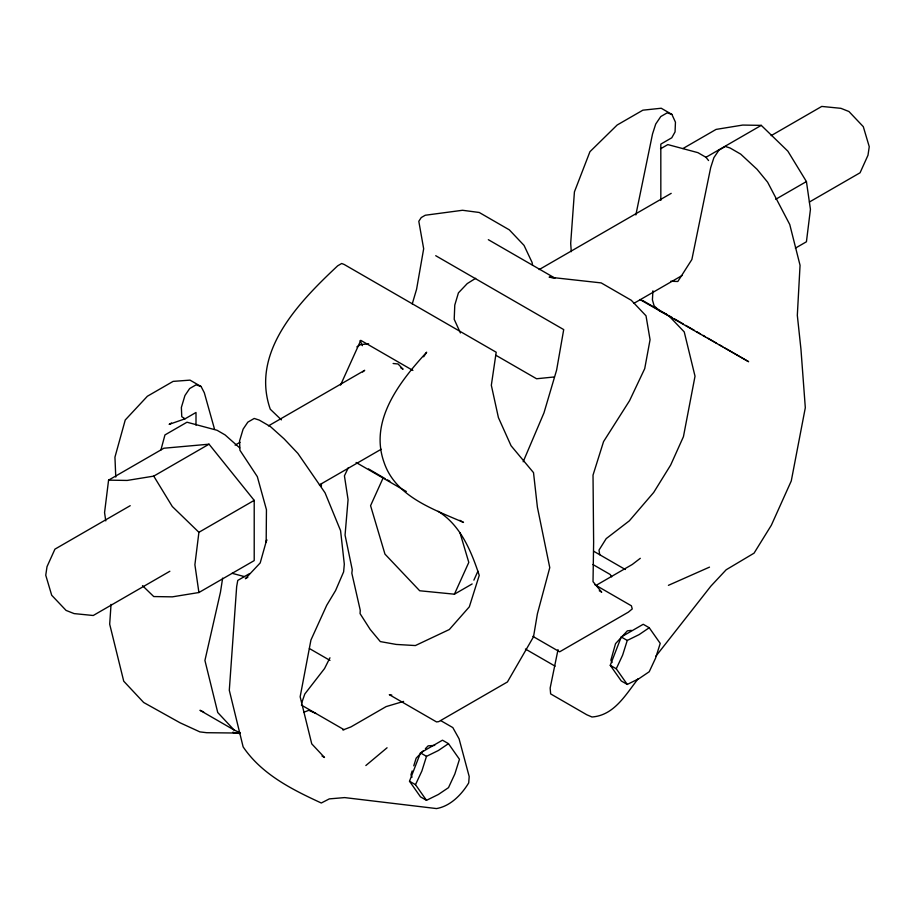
<?xml version="1.0" encoding="UTF-8"?>
<svg xmlns="http://www.w3.org/2000/svg" width="915" height="915" viewBox="0 0 915 915"><rect width="100%" height="100%" fill="white"/><g stroke="black" fill="none" stroke-linecap="round" stroke-linejoin="round"><path stroke-width="1.37" d="M196.004 425.143L196.004 412.471L185.047 418.807L169.149 424.366L171.505 423.005M321.371 486.38L321.417 483.566M652.944 290.821L652.406 299.868L654.111 305.816L659.601 310.894L667.184 314.76M111.047 604.392L109.686 624.179L123.731 681.195L143.655 702.48L180.061 722.793L199.87 731.886L206.687 732.709L237.74 733.041L232.673 732.377M142.488 585.646L153.743 596.557L172.306 596.855L198.91 592.52L254.21 560.598L254.21 500.368L209.043 444.187L163.877 448.224L108.576 480.146L104.562 512.572L105.763 520.909M254.21 500.368L198.91 532.301L194.895 564.727L198.91 592.52M222.654 578.097L220.458 592.188L204.926 660.47L217.736 712.511L234.08 729.987L240.199 732.789M635.856 214.933L652.509 134.013L655.723 124.04L660.779 116.548L667.161 112.865L671.885 114.398L675.453 122.187L675.053 131.909L671.77 137.788L660.813 144.124L660.836 200.396M558.024 649.65L550.155 688.057L550.636 693.89L586.767 714.752L591.971 716.994C614.365 715.381 625.78 694.428 638.19 678.724M160.914 449.974L164.952 434.934L186.98 422.215L217.072 430.279L225.09 434.922L239.696 447.87M412.242 303.917L416.588 289.231L423.668 248.754L418.807 221.304L421.243 217.564L425.258 215.242L462.521 210.278L479.22 212.474L509.312 229.848L524.032 245.38L532.095 262.456L532.553 265.167M412.173 770.933L410.972 774.765L412.013 777.247M413.763 765.821L416.153 758.169L423.542 750.586M448.476 743.655L438.365 750.517L426.493 756.35L421.872 771.025L415.501 784.681L426.493 800.328L438.365 794.483L448.499 787.643L454.847 773.976L459.467 759.301L448.476 743.655L442.471 740.189L420.488 752.885L409.497 781.216L420.488 796.851L426.493 800.328M649.238 627.747L639.127 634.61L627.255 640.443L622.635 655.117L616.264 668.774L627.278 684.431L639.127 678.575L649.238 671.724L655.609 658.068L660.23 643.394L649.238 627.747L643.234 624.282L621.251 636.977L610.259 665.308L621.251 680.943L627.278 684.431M301.607 703.166L304.821 693.982L324.539 668.545L329.96 657.771M523.163 461.789L543.99 412.814L556.617 370.083L563.709 329.594L435.712 255.697M340.54 385.101L360.785 340.357L412.894 370.449M383.225 477.71L370.575 505.686L384.952 554.09L419.688 590.758L454.412 594.19L472.151 583.953M454.412 594.19L468.8 562.393L460.005 532.816M473.879 580.144L477.904 571.235M348.341 467.656L344.429 475.823L348.066 499.659L345.058 535.103L352.252 569.713L351.829 573.225L360.247 610.248L360.064 613.622L370.152 629.394L380.308 641.587L396.218 644.435L415.376 645.555L449.345 629.52L469.326 606.839L479.243 575.386C471.259 551.207 460.68 525.279 438.091 511.291M423.645 356.793L426.665 352.206C399.935 381.395 369.042 420.477 384.026 462.304C395.452 496.582 433.355 509.255 463.516 522.442L459.833 520.315M655.7 656.432L710.829 586.183L726.167 569.771L754.052 553.163L771.345 525.244L791.269 480.947L805.314 407.724L800.945 349.153L797.32 315.332L800.053 265.304L789.759 224.518L767.616 182.188L757.06 169.309L740.727 154.143L730.067 147.99L725.343 146.457L718.961 150.14L713.906 157.632L710.681 167.605L691.877 259.505L677.832 281.488L670.695 281.271M425.384 748.687L428.151 745.851L434.705 745.393M365.851 765.535L387.068 747.772M362.66 371.982L364.696 370.312L268.438 425.887M640.306 558.31L632.276 564.475L597.083 584.799M356.861 346.899L360.476 344.646L368.665 343.811M475.674 278.309L467.245 283.581L458.426 292.869L454.778 305.095L454.206 319.324L460.417 332.957M660.493 148.825L667.836 144.593L697.928 152.656L705.957 157.3L708.565 160.537M682.91 148.562L716.09 129.404L742.694 125.069L761.257 125.366L787.849 151.147L806.424 181.559L810.438 209.352L806.424 241.777L795.364 248.159M108.576 480.146L127.151 480.444L153.743 476.12L209.043 444.187M705.957 157.3L761.257 125.366M130.216 505.686L54.934 549.149L47.008 566.682L45.75 575.226L51.698 595.253L66.063 610.408L74.092 613.599L93.239 615.498L169.858 571.257M235.109 445.125L240.05 442.277M539.152 269.593L671.198 193.351M771.162 135.637L821.762 106.426L840.908 108.325L848.937 111.516L863.303 126.67L869.25 146.697L867.992 155.241L860.066 172.775L809.398 202.021M775.703 199.287L806.424 181.559M319.381 484.927L381.178 449.254M633.912 303.334L682.11 275.507M249.658 573.545L237.763 580.419L236.665 586.561L229.299 690.287L243.127 746.869C261.701 774.319 291.988 789.519 321.302 803.004L329.309 798.887L344.646 797.594L436.535 808.574C450.512 806.126 461.606 794.609 468.709 782.908L469.189 776.526L459.078 738.817L452.811 727.585L440.767 720.631M247.839 577.285L245.392 578.703L260.203 562.919L266.723 539.701L266.173 542.229L266.448 509.701L257.332 476.658L239.947 450.294L239.547 441.041L243.116 429.135L247.839 422.135L254.221 418.452L259.277 420.111L270.337 426.504L284.073 438.834L297.867 453.394L325.065 492.842L340.574 530.643L344.315 564.189L343.617 571.886L335.576 590.552L326.724 605.273L310.94 640.008L300.154 696.773L311.74 743.849L324.505 757.483L322.034 756.053M668.408 585.337L709.502 567.128M303.666 712.305L308.801 710.314L315.995 713.506M342.908 730.01L350.937 726.91L386.13 706.597L403.595 701.405M631.327 630.344L627.324 630.858L615.543 643.645L610.877 660.195L612.021 662.552M554.318 376.957L536.579 378.764L495.987 355.329M393.118 363.495L398.094 363.987L403.08 369.237L400.862 367.967M391.78 695.045L389.321 694.668L436.524 721.924L438.731 721.626L507.436 681.961L533.514 636.794L537.402 613.793L549.766 567.643L537.402 507.219L533.514 472.632L511.05 445.731L498.412 417.583L491.332 385.284L496.193 352.241L344.109 264.435L341.672 263.497L337.669 265.819C299.537 301.618 250.195 351.783 270.28 409.222L281.397 419.882M232.81 732.446L239.81 733.567M232.113 573.305L244.431 576.599M214.476 428.998L204.32 392.775L201.094 386.519L196.039 384.86L189.657 388.543L184.933 395.543L181.364 407.45L181.765 416.702L185.047 418.807M203.645 711.973L199.973 710.292L234.08 729.987M385.078 478.614L368.482 468.892M387.457 479.918L389.847 481.221M671.885 114.398L661.225 108.245L642.879 110.177L617.133 125.035L589.935 151.707L574.426 191.875L570.686 243.344L571.28 251.694M642.547 300.452L667.218 314.691M672.148 317.539L668.453 315.401L684.237 331.905L695.023 376.214L683.436 436.672L670.672 465.037L653.71 492.43L629.326 520.841L606.199 538.626L599.005 550.109L599.725 554.742M674.618 318.969L683.253 323.944M685.724 325.374L694.359 330.361M696.818 331.779L700.524 333.918M702.995 335.348L705.454 336.766M707.924 338.195L716.559 343.182M719.03 344.6L722.724 346.739M725.195 348.157L748.63 361.7L639.871 299.502M488.335 239.684L554.947 278.137L549.126 277.142L601.201 282.907L631.293 300.28L646.013 315.801L650.062 339.74L644.72 368.642L629.566 400.678L603.557 441.602L593.023 475.114L593.629 542.321L593.023 581.677L601.727 592.188L599.256 590.758M593.641 551.219L625.311 569.507M592.966 564.544L610.179 574.483L611.689 576.862M594.796 584.685L631.396 605.81L632.242 608.933L628.342 612.158L559.637 651.823L532.793 636.325M356.095 462.487L406.329 491.492M201.094 386.519L190.023 380.137L173.129 381.383L147.384 396.241L125.241 419.996L114.947 457.157L115.77 477.07M621.251 636.977L627.255 640.443M610.259 665.308L616.264 668.774M525.427 649.032L555.108 666.166M309.384 648.518L329.96 660.401M420.488 752.885L426.493 756.35M301.378 705.065L344.006 729.678M409.497 781.216L415.501 784.681M198.91 532.301L172.306 506.521L153.743 476.12M360.098 340.574L362.397 345.687"/></g></svg>
